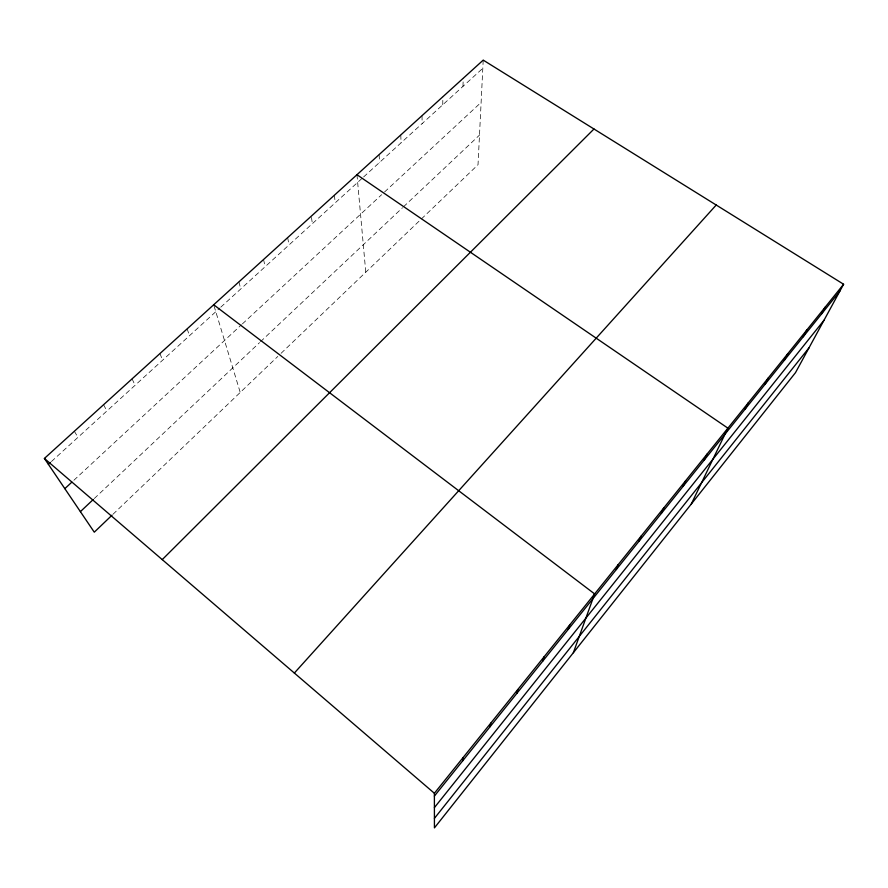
<?xml version="1.0" encoding="UTF-8"?>
<svg xmlns="http://www.w3.org/2000/svg" width="888" height="888" viewBox="0 0 888 888"><rect width="100%" height="100%" fill="white"/><g stroke="black" fill="none" stroke-linecap="round" stroke-linejoin="round"><path stroke-width="0.67" stroke-dasharray="4.44 3.33" d="M442.757 104.795L442.835 96.781M462.981 86.358L463.225 78.266M483.216 60.118L478.022 164.735L278.799 355.489M113.009 514.252L277.822 356.432M94.295 498.523L259.54 342.624M260.506 341.702L402.497 207.748M403.496 206.804L479.487 135.109M73.893 480.253L241.414 324.808M242.413 323.887L381.629 194.705M384.582 191.963L481.118 102.398M51.437 461.538L219.791 308.069M220.79 307.159L362.637 177.833M363.636 176.934L482.806 68.287M74.348 431.257L77.978 437.34M103.574 404.728L106.871 411.011M132.09 378.843L135.065 385.303M159.94 353.568L162.615 360.195M187.135 328.882L189.51 335.664M214.052 305.927L240.226 392.441M238.905 281.885L240.748 288.966M263.558 259.518L265.146 266.722M287.668 237.629L289.022 244.955M311.455 217.449L312.387 223.654M334.354 195.238L335.264 202.797M356.965 174.725L365.778 272.216M379.098 154.623L379.587 162.382M400.777 134.943L401.076 142.802M422.022 115.662L422.133 123.61"/><path stroke-width="1.33" d="M462.637 760.905L462.959 757.742M490.109 726.695L490.742 723.176M516.849 693.395L517.771 689.543M542.879 660.972L544.078 656.82M568.231 629.403L569.696 624.963M573.348 652.736L594.638 593.928L213.697 304.762M616.305 569.541L618.237 564.579M639.105 541.158L641.258 535.941M661.349 513.442L663.713 508.014M683.072 486.402L685.625 480.752M704.273 459.995L707.015 454.145M691.275 504.04L727.905 428.16L356.965 174.725M745.232 409.002L748.307 402.786M765.001 384.371L768.242 377.988M784.337 360.295L787.723 353.746M803.229 336.763L806.77 330.059M821.722 313.742L825.385 306.904M843.6 284.249L795.493 372.649L434.432 827.882L434.387 793.273L843.6 284.249L483.216 60.118L44.4 458.441L94.283 532.178L112.021 515.195M434.421 818.359L809.001 347.819M434.41 807.603L824.02 320.224M434.387 796.081L839.804 291.22M294.35 673.049L716.216 205.017M162.238 559.618L593.972 129.004M80.386 511.643L93.296 499.467M64.835 488.655L71.873 482.129M48.385 464.324L50.416 462.47M44.4 458.441L434.387 793.273"/></g></svg>
